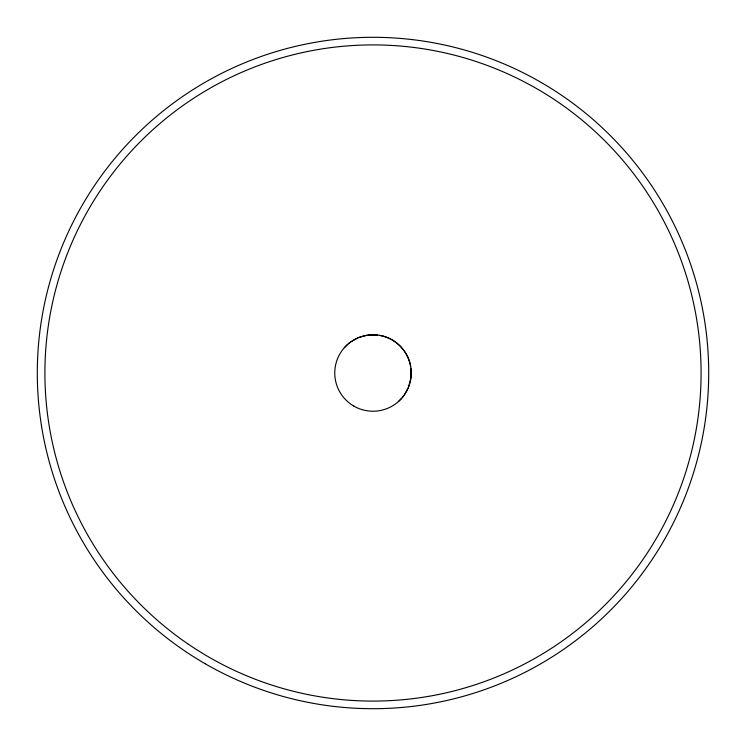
<?xml version="1.0" encoding="UTF-8"?>
<svg xmlns="http://www.w3.org/2000/svg" width="746" height="746" viewBox="0 0 746 746"><rect width="100%" height="100%" fill="white"/><g stroke="black" fill="none" stroke-linecap="round" stroke-linejoin="round"><path stroke-width="1.12" d="M410.906 377.924L410.925 368.664M410.71 378.931L408.649 386.661M408.342 387.594L404.295 394.951M402.131 397.758L403.754 395.66M344.326 347.711L347.533 344.521M401.479 398.467L398.289 401.674M348.242 343.869L350.34 342.246M351.049 341.705L358.406 337.658M359.339 337.351L367.069 335.29M368.076 335.094L377.336 335.075M379.369 335.364C395.063 337.724 408.276 350.937 410.636 366.631M187.684 643.751A328.1 328.1 0 0 0 700.13 398.112A328.1 328.1 0 0 0 231.185 77.136A328.1 328.1 0 0 0 187.684 643.751M353.884 406.113A38.233 38.233 0 0 0 411.233 373A38.233 38.233 0 0 0 353.884 339.887A38.233 38.233 0 0 0 353.884 406.113M205.15 663.726A335.7 335.7 0 0 0 708.7 373A335.7 335.7 0 0 0 205.15 82.274A335.7 335.7 0 0 0 205.15 663.726"/></g></svg>
